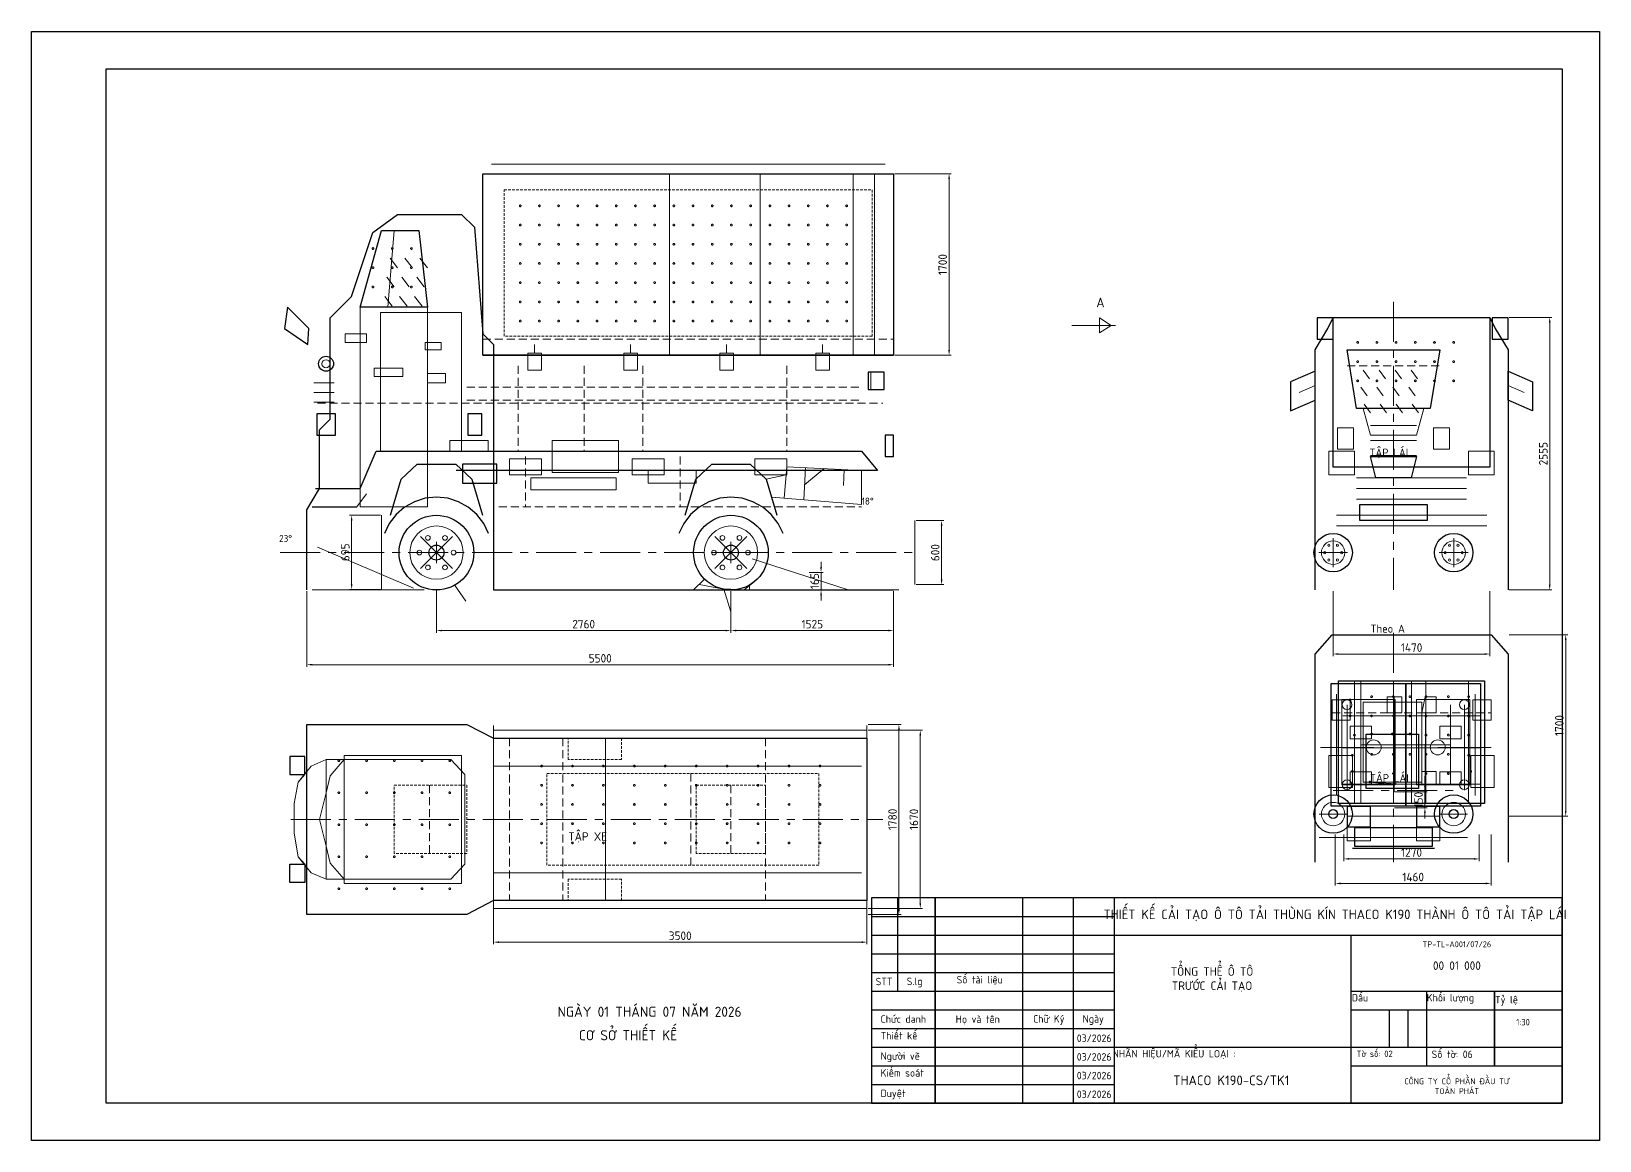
# Model space of a CAD drawing. Header units: inches. Extents: x -165182 to -150482, y -216185 to -150225.
# Drawn here: x -165182 to -150482, y -216185 to -205790 of the extents above; entities that cross this region are included whole.
import ezdxf

# ---------------------------------------------------------------- set-up
doc = ezdxf.new("R2010")
doc.units = ezdxf.units.IN
doc.header["$LTSCALE"] = 100
doc.header["$MEASUREMENT"] = 0
doc.linetypes.add('CENTER', pattern=[2, 1.25, -0.25, 0.25, -0.25])
doc.linetypes.add('HIDDEN', pattern=[0.375, 0.25, -0.125])
doc.layers.get('Defpoints').update_dxf_attribs({"lineweight": 25})
for name, color, linetype, lineweight in [('Duong manh', 4, 'Continuous', 9), ('NET CHIINH 1', 7, 'Continuous', 25), ('NET DUT', 170, 'HIDDEN', 9), ('NET TRUC', 220, 'CENTER', 9), ('TEXT', 1, 'Continuous', 15)]:
    doc.layers.add(name, color=color, linetype=linetype, lineweight=lineweight)
doc.layers.add('Tpl_Bound', color=1, linetype='Continuous', plot=False)
doc.styles.add('dim text 3-5', font='', dxfattribs={"height": 3.5})
doc.styles.add('dim text 80-100', font='', dxfattribs={"height": 80})
doc.styles.add('text 1-2', font='', dxfattribs={"height": 2})
doc.styles.get('dim text 3-5').set_extended_font_data('TCVN 7284')
doc.styles.get('dim text 80-100').set_extended_font_data('TCVN 7284')
doc.styles.get('text 1-2').set_extended_font_data('TCVN 7284')
doc.dimstyles.new('dim 80-100', dxfattribs={"dimtxt": 80, "dimasz": 50, "dimexe": 20, "dimexo": 10, "dimgap": 20, "dimtad": 1, "dimtoh": 1, "dimdec": 0, "dimzin": 0, "dimdsep": 46, "dimtxsty": 'dim text 80-100', "dimcen": 3, "dimclrd": 27, "dimclre": 27, "dimclrt": 7, "dimadec": 0, "dimazin": 0, "dimtfac": 1, "dimtdec": 0, "dimtix": 1, "dimtmove": 1, "dimatfit": 0, "dimfxl": 1, "dimtolj": 1, "dimtzin": 0, "dimlwd": 9, "dimlwe": 9, "dimarcsym": 0})

# ---------------------------------------------------------------- blocks, each defined once
blk = doc.blocks.new('khung_t_chuan_11_p2')
at = {"layer": 'NET CHIINH 1'}
for p, q in [((-150832, -202185), (-157307, -202185)), ((-157307, -202185), (-157307, -204110)), ((-157062, -202185), (-157062, -203060)), ((-156712, -202185), (-156712, -204110)), ((-155892, -202185), (-155892, -204110)), ((-155417, -202185), (-155417, -204110)), ((-155032, -202185), (-155032, -204110)), ((-150832, -204110), (-150832, -202185)), ((-157307, -202360), (-155032, -202360)), ((-157307, -202535), (-155032, -202535)), ((-155032, -202535), (-150832, -202535)), ((-152813, -202532), (-152813, -204110)), ((-157307, -202710), (-155032, -202710)), ((-157307, -202885), (-155032, -202885)), ((-157307, -203060), (-155032, -203060)), ((-152813, -203060), (-150832, -203060)), ((-152106, -203060), (-152106, -203760)), ((-151469, -203060), (-151469, -203760)), ((-157307, -203235), (-155032, -203235)), ((-152813, -203235), (-150832, -203235)), ((-152456, -203235), (-152456, -203585)), ((-152281, -203235), (-152281, -203585)), ((-157307, -203410), (-155032, -203410)), ((-157307, -203585), (-155032, -203585)), ((-155032, -203585), (-150832, -203585)), ((-157307, -203760), (-155032, -203760)), ((-152813, -203760), (-150832, -203760)), ((-157307, -203935), (-155032, -203935)), ((-157307, -204110), (-150832, -204110))]:
    blk.add_line(p, q, dxfattribs=at)
blk.add_lwpolyline([(-164482, -204110), (-164482, -194415), (-150832, -194415), (-150832, -204110)], close=True, dxfattribs=at)
at = {"layer": 'Tpl_Bound', "color": 0}
blk.add_lwpolyline([(-165182, -204460), (-165182, -194065), (-150482, -194065), (-150482, -204460)], close=True, dxfattribs=at)
at = {"layer": 'NET CHIINH 1', "style": 'text 1-2'}
for s, width, heights, insert, char_height, attachment_point in [('{\\fTCVN 7284|b1|i0|c0|p34;THIẾT KẾ CẢI TẠO Ô TÔ TẢI THÙNG KÍN THACO K190 THÀNH Ô TÔ TẢI TẬP LÁI}', 4183.35, [0], (-152961, -202349), 90, 5), ('STT', 77.21, [0], (-157268, -202934), 70, 1), ('S.lg', 478.47, [0], (-156977, -202932), 70, 1), ('Số tài liệu', 636.91, [0], (-156509, -202917), 70, 1), ('\\pi8.10076;Dấu', 707, [0], (-152813, -203086), 70, 1), ('\\pi3;Khối lượng', 637, [0], (-152106, -203086), 70, 1), ('\\pi6.15306;Tỷ lệ', 637.21, [0], (-151469, -203104), 70, 1), ('Chức danh', 478.47, [0], (-157222, -203286), 70, 1), ('Họ và tên', 478.47, [0], (-156518, -203287), 70, 1), ('Chữ Ký', 428.37, [0], (-155792, -203284), 70, 1), ('Ngày', 77.21, [0], (-155328, -203284), 70, 1), ('Thiết kế', 478.47, [0], (-157222, -203442), 70, 1), ('03/2026', 104.26, [0], (-155383, -203465), 70, 1), ('{\\fTCVN 7284|b1|i0|c0|p34;NHÃN HIỆU/MÃ KIỂU LOẠI :}', 1187.84, [0], (-154470, -203653), 70, 5), ('\\pxi7.97143E-005;Số tờ: {\\fTCVN 7284|b1|i0|c0|p34;06}', 637, [0], (-152057, -203616), 70, 1), ('Người vẽ', 478.47, [0], (-157222, -203632), 70, 1), ('03/2026', 104.26, [0], (-155383, -203640), 70, 1), ('Kiểm soát', 478.47, [0], (-157222, -203790), 70, 1), ('03/2026', 104.26, [0], (-155383, -203815), 70, 1), ('{\\fTCVN 7284|b1|i0|c0|p34;THACO K190-CS/TK1}', 2588.93, [39.8], (-153935, -203895), 91, 5), ('Duyệt', 478.47, [0], (-157222, -203982), 70, 1), ('03/2026', 104.26, [0], (-155383, -203990), 70, 1)]:
    blk.add_mtext_dynamic_manual_height_columns(s, width=width, gutter_width=350, heights=heights, dxfattribs=dict(at, insert=insert, char_height=char_height, attachment_point=attachment_point))
blk = doc.blocks.new('*D406')
at = {"layer": 'Defpoints', "color": 0, "ltscale": 3, "transparency": 16777216}
for p in [(-162600, -211025), (-157100, -211025), (-157100, -211725)]:
    blk.add_point(p, dxfattribs=at)
at = {"layer": 'Duong manh', "color": 27, "lineweight": 9, "ltscale": 3, "transparency": 16777216}
for p, q in [((-162600, -211035), (-162600, -211745)), ((-157100, -211035), (-157100, -211745)), ((-162550, -211725), (-157150, -211725))]:
    blk.add_line(p, q, dxfattribs=at)
at = {"layer": 'Duong manh', "color": 27, "ltscale": 3, "transparency": 16777216}
for points in [[(-162550, -211717), (-162550, -211733), (-162600, -211725)], [(-157150, -211717), (-157150, -211733), (-157100, -211725)]]:
    blk.add_solid(points, dxfattribs=at)
at = {"layer": 'Duong manh', "color": 7, "ltscale": 3, "transparency": 16777216, "insert": (-159850, -211665), "char_height": 80, "attachment_point": 5, "style": 'dim text 80-100'}
blk.add_mtext('\\A1;5500', dxfattribs=at)
blk = doc.blocks.new('*D407')
at = {"layer": 'Defpoints', "color": 0, "ltscale": 3, "transparency": 16777216}
for p in [(-161385, -211025), (-158625, -211025), (-158625, -211405)]:
    blk.add_point(p, dxfattribs=at)
at = {"layer": 'Duong manh', "color": 27, "lineweight": 9, "ltscale": 3, "transparency": 16777216}
for p, q in [((-161385, -211035), (-161385, -211425)), ((-158625, -211035), (-158625, -211425)), ((-161335, -211405), (-158675, -211405))]:
    blk.add_line(p, q, dxfattribs=at)
at = {"layer": 'Duong manh', "color": 27, "ltscale": 3, "transparency": 16777216}
for points in [[(-161335, -211397), (-161335, -211413), (-161385, -211405)], [(-158675, -211397), (-158675, -211413), (-158625, -211405)]]:
    blk.add_solid(points, dxfattribs=at)
at = {"layer": 'Duong manh', "color": 7, "ltscale": 3, "transparency": 16777216, "insert": (-160005, -211345), "char_height": 80, "attachment_point": 5, "style": 'dim text 80-100'}
blk.add_mtext('\\A1;2760', dxfattribs=at)
blk = doc.blocks.new('*D408')
at = {"layer": 'Defpoints', "color": 0, "ltscale": 3, "transparency": 16777216}
for p in [(-158625, -211025), (-157100, -211025), (-157100, -211405)]:
    blk.add_point(p, dxfattribs=at)
at = {"layer": 'Duong manh', "color": 27, "lineweight": 9, "ltscale": 3, "transparency": 16777216}
for p, q in [((-158625, -211035), (-158625, -211425)), ((-157100, -211035), (-157100, -211425)), ((-158575, -211405), (-157150, -211405))]:
    blk.add_line(p, q, dxfattribs=at)
at = {"layer": 'Duong manh', "color": 27, "ltscale": 3, "transparency": 16777216}
for points in [[(-158575, -211397), (-158575, -211413), (-158625, -211405)], [(-157150, -211397), (-157150, -211413), (-157100, -211405)]]:
    blk.add_solid(points, dxfattribs=at)
at = {"layer": 'Duong manh', "color": 7, "ltscale": 3, "transparency": 16777216, "insert": (-157862, -211345), "char_height": 80, "attachment_point": 5, "style": 'dim text 80-100'}
blk.add_mtext('\\A1;1525', dxfattribs=at)
blk = doc.blocks.new('*D409')
at = {"layer": 'Defpoints', "color": 0, "ltscale": 3, "transparency": 16777216}
for p in [(-157100, -207125), (-156580, -207125), (-157100, -208825)]:
    blk.add_point(p, dxfattribs=at)
at = {"layer": 'Duong manh', "color": 27, "lineweight": 9, "ltscale": 3, "transparency": 16777216}
for p, q in [((-157090, -207125), (-156560, -207125)), ((-156580, -208775), (-156580, -207175)), ((-157090, -208825), (-156560, -208825))]:
    blk.add_line(p, q, dxfattribs=at)
at = {"layer": 'Duong manh', "color": 27, "ltscale": 3, "transparency": 16777216}
for points in [[(-156588, -207175), (-156572, -207175), (-156580, -207125)], [(-156588, -208775), (-156572, -208775), (-156580, -208825)]]:
    blk.add_solid(points, dxfattribs=at)
at = {"layer": 'Duong manh', "color": 7, "ltscale": 3, "transparency": 16777216, "insert": (-156640, -207975), "char_height": 80, "attachment_point": 5, "rotation": 90, "style": 'dim text 80-100'}
blk.add_mtext('\\A1;1700', dxfattribs=at)
blk = doc.blocks.new('*D410')
at = {"layer": 'Defpoints', "color": 0, "ltscale": 3, "transparency": 16777216}
for p in [(-152980, -211025), (-151510, -211025), (-151510, -211625)]:
    blk.add_point(p, dxfattribs=at)
at = {"layer": 'Duong manh', "color": 27, "lineweight": 9, "ltscale": 3, "transparency": 16777216}
for p, q in [((-152980, -211035), (-152980, -211645)), ((-151510, -211035), (-151510, -211645)), ((-152930, -211625), (-151560, -211625))]:
    blk.add_line(p, q, dxfattribs=at)
at = {"layer": 'Duong manh', "color": 27, "ltscale": 3, "transparency": 16777216}
for points in [[(-152930, -211617), (-152930, -211633), (-152980, -211625)], [(-151560, -211617), (-151560, -211633), (-151510, -211625)]]:
    blk.add_solid(points, dxfattribs=at)
at = {"layer": 'Duong manh', "color": 7, "ltscale": 3, "transparency": 16777216, "insert": (-152245, -211565), "char_height": 80, "attachment_point": 5, "style": 'dim text 80-100'}
blk.add_mtext('\\A1;1470', dxfattribs=at)
blk = doc.blocks.new('*D411')
at = {"layer": 'Defpoints', "color": 0, "ltscale": 3, "transparency": 16777216}
for p in [(-160850, -212285), (-157350, -212285), (-157350, -214325)]:
    blk.add_point(p, dxfattribs=at)
at = {"layer": 'Duong manh', "color": 27, "lineweight": 9, "ltscale": 3, "transparency": 16777216}
for p, q in [((-160850, -212295), (-160850, -214345)), ((-157350, -212295), (-157350, -214345)), ((-160800, -214325), (-157400, -214325))]:
    blk.add_line(p, q, dxfattribs=at)
at = {"layer": 'Duong manh', "color": 27, "ltscale": 3, "transparency": 16777216}
for points in [[(-160800, -214317), (-160800, -214333), (-160850, -214325)], [(-157400, -214317), (-157400, -214333), (-157350, -214325)]]:
    blk.add_solid(points, dxfattribs=at)
at = {"layer": 'Duong manh', "color": 7, "ltscale": 3, "transparency": 16777216, "insert": (-159100, -214265), "char_height": 80, "attachment_point": 5, "style": 'dim text 80-100'}
blk.add_mtext('\\A1;3500', dxfattribs=at)
blk = doc.blocks.new('*D412')
at = {"layer": 'Defpoints', "color": 0, "ltscale": 3, "transparency": 16777216}
for p in [(-157350, -212285), (-157050, -212285), (-157350, -214065)]:
    blk.add_point(p, dxfattribs=at)
at = {"layer": 'Duong manh', "color": 27, "lineweight": 9, "ltscale": 3, "transparency": 16777216}
for p, q in [((-157340, -212285), (-157030, -212285)), ((-157050, -214015), (-157050, -212335)), ((-157340, -214065), (-157030, -214065))]:
    blk.add_line(p, q, dxfattribs=at)
at = {"layer": 'Duong manh', "color": 27, "ltscale": 3, "transparency": 16777216}
for points in [[(-157058, -212335), (-157042, -212335), (-157050, -212285)], [(-157058, -214015), (-157042, -214015), (-157050, -214065)]]:
    blk.add_solid(points, dxfattribs=at)
at = {"layer": 'Duong manh', "color": 7, "ltscale": 3, "transparency": 16777216, "insert": (-157110, -213175), "char_height": 80, "attachment_point": 5, "rotation": 90, "style": 'dim text 80-100'}
blk.add_mtext('\\A1;1780', dxfattribs=at)
blk = doc.blocks.new('*D413')
at = {"layer": 'Defpoints', "color": 0, "ltscale": 3, "transparency": 16777216}
for p in [(-151340, -208470), (-150950, -208470), (-151340, -211025)]:
    blk.add_point(p, dxfattribs=at)
at = {"layer": 'Duong manh', "color": 27, "lineweight": 9, "ltscale": 3, "transparency": 16777216}
for p, q in [((-151330, -208470), (-150930, -208470)), ((-150950, -210975), (-150950, -208520)), ((-151330, -211025), (-150930, -211025))]:
    blk.add_line(p, q, dxfattribs=at)
at = {"layer": 'Duong manh', "color": 27, "ltscale": 3, "transparency": 16777216}
for points in [[(-150958, -208520), (-150942, -208520), (-150950, -208470)], [(-150958, -210975), (-150942, -210975), (-150950, -211025)]]:
    blk.add_solid(points, dxfattribs=at)
at = {"layer": 'Duong manh', "color": 7, "ltscale": 3, "transparency": 16777216, "insert": (-151010, -209748), "char_height": 80, "attachment_point": 5, "rotation": 90, "style": 'dim text 80-100'}
blk.add_mtext('\\A1;2555', dxfattribs=at)
blk = doc.blocks.new('*D414')
at = {"layer": 'Defpoints', "color": 0, "ltscale": 3, "transparency": 16777216}
for p in [(-157350, -212340), (-156850, -212340), (-157350, -214010)]:
    blk.add_point(p, dxfattribs=at)
at = {"layer": 'Duong manh', "color": 27, "lineweight": 9, "ltscale": 3, "transparency": 16777216}
for p, q in [((-157340, -212340), (-156830, -212340)), ((-156850, -213960), (-156850, -212390)), ((-157340, -214010), (-156830, -214010))]:
    blk.add_line(p, q, dxfattribs=at)
at = {"layer": 'Duong manh', "color": 27, "ltscale": 3, "transparency": 16777216}
for points in [[(-156858, -212390), (-156842, -212390), (-156850, -212340)], [(-156858, -213960), (-156842, -213960), (-156850, -214010)]]:
    blk.add_solid(points, dxfattribs=at)
at = {"layer": 'Duong manh', "color": 7, "ltscale": 3, "transparency": 16777216, "insert": (-156910, -213175), "char_height": 80, "attachment_point": 5, "rotation": 90, "style": 'dim text 80-100'}
blk.add_mtext('\\A1;1670', dxfattribs=at)
blk = doc.blocks.new('*D415')
at = {"layer": 'Defpoints', "color": 0, "ltscale": 3, "transparency": 16777216}
for p in [(-162180, -210325), (-161900, -210325), (-161900, -211020)]:
    blk.add_point(p, dxfattribs=at)
at = {"layer": 'Duong manh', "color": 27, "lineweight": 9, "ltscale": 3, "transparency": 16777216}
for p, q in [((-161910, -210325), (-162200, -210325)), ((-162180, -210970), (-162180, -210375)), ((-161910, -211020), (-162200, -211020))]:
    blk.add_line(p, q, dxfattribs=at)
at = {"layer": 'Duong manh', "color": 27, "ltscale": 3, "transparency": 16777216}
for points in [[(-162188, -210375), (-162172, -210375), (-162180, -210325)], [(-162188, -210970), (-162172, -210970), (-162180, -211020)]]:
    blk.add_solid(points, dxfattribs=at)
at = {"layer": 'Duong manh', "color": 7, "ltscale": 3, "transparency": 16777216, "insert": (-162240, -210672), "char_height": 80, "attachment_point": 5, "rotation": 90, "style": 'dim text 80-100'}
blk.add_mtext('\\A1;695', dxfattribs=at)
blk = doc.blocks.new('*D416')
at = {"layer": 'Defpoints', "color": 0, "ltscale": 3, "transparency": 16777216}
for p in [(-156900, -210375), (-156650, -210375), (-156900, -210975)]:
    blk.add_point(p, dxfattribs=at)
at = {"layer": 'Duong manh', "color": 27, "lineweight": 9, "ltscale": 3, "transparency": 16777216}
for p, q in [((-156890, -210375), (-156630, -210375)), ((-156650, -210925), (-156650, -210425)), ((-156890, -210975), (-156630, -210975))]:
    blk.add_line(p, q, dxfattribs=at)
at = {"layer": 'Duong manh', "color": 27, "ltscale": 3, "transparency": 16777216}
for points in [[(-156658, -210425), (-156642, -210425), (-156650, -210375)], [(-156658, -210925), (-156642, -210925), (-156650, -210975)]]:
    blk.add_solid(points, dxfattribs=at)
at = {"layer": 'Duong manh', "color": 7, "ltscale": 3, "transparency": 16777216, "insert": (-156710, -210675), "char_height": 80, "attachment_point": 5, "rotation": 90, "style": 'dim text 80-100'}
blk.add_mtext('\\A1;600', dxfattribs=at)
blk = doc.blocks.new('*D417')
at = {"layer": 'Defpoints', "color": 0, "ltscale": 3, "transparency": 16777216}
for p in [(-152880, -213305), (-151610, -213305), (-151610, -213545)]:
    blk.add_point(p, dxfattribs=at)
at = {"layer": 'Duong manh', "color": 27, "lineweight": 9, "ltscale": 3, "transparency": 16777216}
for p, q in [((-152880, -213315), (-152880, -213565)), ((-151610, -213315), (-151610, -213565)), ((-152830, -213545), (-151660, -213545))]:
    blk.add_line(p, q, dxfattribs=at)
at = {"layer": 'Duong manh', "color": 27, "ltscale": 3, "transparency": 16777216}
for points in [[(-152830, -213537), (-152830, -213553), (-152880, -213545)], [(-151660, -213537), (-151660, -213553), (-151610, -213545)]]:
    blk.add_solid(points, dxfattribs=at)
at = {"layer": 'Duong manh', "color": 7, "ltscale": 3, "transparency": 16777216, "insert": (-152245, -213485), "char_height": 80, "attachment_point": 5, "style": 'dim text 80-100'}
blk.add_mtext('\\A1;1270', dxfattribs=at)
blk = doc.blocks.new('*D418')
at = {"layer": 'Defpoints', "color": 0, "ltscale": 3, "transparency": 16777216}
for p in [(-152960, -213305), (-151500, -213305), (-151500, -213775)]:
    blk.add_point(p, dxfattribs=at)
at = {"layer": 'Duong manh', "color": 27, "lineweight": 9, "ltscale": 3, "transparency": 16777216}
for p, q in [((-152960, -213315), (-152960, -213795)), ((-151500, -213315), (-151500, -213795)), ((-152910, -213775), (-151550, -213775))]:
    blk.add_line(p, q, dxfattribs=at)
at = {"layer": 'Duong manh', "color": 27, "ltscale": 3, "transparency": 16777216}
for points in [[(-152910, -213767), (-152910, -213783), (-152960, -213775)], [(-151550, -213767), (-151550, -213783), (-151500, -213775)]]:
    blk.add_solid(points, dxfattribs=at)
at = {"layer": 'Duong manh', "color": 7, "ltscale": 3, "transparency": 16777216, "insert": (-152230, -213715), "char_height": 80, "attachment_point": 5, "style": 'dim text 80-100'}
blk.add_mtext('\\A1;1460', dxfattribs=at)
blk = doc.blocks.new('*D419')
at = {"layer": 'Defpoints', "color": 0, "ltscale": 3, "transparency": 16777216}
for p in [(-152415, -212915), (-152120, -212915), (-152415, -213065)]:
    blk.add_point(p, dxfattribs=at)
at = {"layer": 'Duong manh', "color": 27, "lineweight": 9, "ltscale": 3, "transparency": 16777216}
for p, q in [((-152120, -212865), (-152120, -212815)), ((-152405, -212915), (-152100, -212915)), ((-152120, -213065), (-152120, -212915)), ((-152405, -213065), (-152100, -213065)), ((-152120, -213115), (-152120, -213165))]:
    blk.add_line(p, q, dxfattribs=at)
at = {"layer": 'Duong manh', "color": 27, "ltscale": 3, "transparency": 16777216}
for points in [[(-152128, -212865), (-152112, -212865), (-152120, -212915)], [(-152128, -213115), (-152112, -213115), (-152120, -213065)]]:
    blk.add_solid(points, dxfattribs=at)
at = {"layer": 'Duong manh', "color": 7, "ltscale": 3, "transparency": 16777216, "insert": (-152180, -212990), "char_height": 80, "attachment_point": 5, "rotation": 90, "style": 'dim text 80-100'}
blk.add_mtext('\\A1;150', dxfattribs=at)
blk = doc.blocks.new('*D420')
at = {"layer": 'Defpoints', "color": 0, "ltscale": 3, "transparency": 16777216}
for p in [(-151340, -211445), (-151340, -213145), (-150800, -213145)]:
    blk.add_point(p, dxfattribs=at)
at = {"layer": 'Duong manh', "color": 27, "lineweight": 9, "ltscale": 3, "transparency": 16777216}
for p, q in [((-151330, -211445), (-150780, -211445)), ((-150800, -211495), (-150800, -213095)), ((-151330, -213145), (-150780, -213145))]:
    blk.add_line(p, q, dxfattribs=at)
at = {"layer": 'Duong manh', "color": 27, "ltscale": 3, "transparency": 16777216}
for points in [[(-150808, -211495), (-150792, -211495), (-150800, -211445)], [(-150808, -213095), (-150792, -213095), (-150800, -213145)]]:
    blk.add_solid(points, dxfattribs=at)
at = {"layer": 'Duong manh', "color": 7, "ltscale": 3, "transparency": 16777216, "insert": (-150860, -212295), "char_height": 80, "attachment_point": 5, "rotation": 90, "style": 'dim text 80-100'}
blk.add_mtext('\\A1;1700', dxfattribs=at)
blk = doc.blocks.new('*D421')
at = {"layer": 'Defpoints', "color": 0, "ltscale": 3, "transparency": 16777216}
for p in [(-157900, -210860), (-157780, -210860), (-157900, -211025)]:
    blk.add_point(p, dxfattribs=at)
at = {"layer": 'Duong manh', "color": 27, "lineweight": 9, "ltscale": 3, "transparency": 16777216}
for p, q in [((-157780, -210810), (-157780, -210760)), ((-157890, -210860), (-157760, -210860)), ((-157780, -211025), (-157780, -210860)), ((-157890, -211025), (-157760, -211025)), ((-157780, -211075), (-157780, -211125))]:
    blk.add_line(p, q, dxfattribs=at)
at = {"layer": 'Duong manh', "color": 27, "ltscale": 3, "transparency": 16777216}
for points in [[(-157788, -210810), (-157772, -210810), (-157780, -210860)], [(-157788, -211075), (-157772, -211075), (-157780, -211025)]]:
    blk.add_solid(points, dxfattribs=at)
at = {"layer": 'Duong manh', "color": 7, "ltscale": 3, "transparency": 16777216, "insert": (-157840, -210942), "char_height": 80, "attachment_point": 5, "rotation": 90, "style": 'dim text 80-100'}
blk.add_mtext('\\A1;165', dxfattribs=at)

msp = doc.modelspace()

# ---------------------------------------------------------------- linework, layer by layer
at = {"layer": 'Duong manh', "ltscale": 3}
for p, q in [((-160870, -207035), (-157180, -207035)), ((-159200, -207125), (-159200, -208825)), ((-158350, -207125), (-158350, -208825)), ((-157480, -207125), (-157480, -208825)), ((-157280, -207125), (-157280, -208825)), ((-161820, -207915), (-161750, -208005)), ((-161680, -207915), (-161610, -208005)), ((-161540, -207915), (-161470, -208005)), ((-161850, -208095), (-161780, -208185)), ((-161710, -208095), (-161640, -208185)), ((-161570, -208095), (-161500, -208185)), ((-161870, -208275), (-161800, -208365)), ((-161730, -208275), (-161660, -208365)), ((-161590, -208275), (-161520, -208365)), ((-162100, -208375), (-162100, -210245)), ((-161910, -208425), (-161910, -209705)), ((-161470, -208425), (-161470, -209705)), ((-155430, -208545), (-155020, -208545)), ((-160465, -208805), (-160465, -208725)), ((-159565, -208805), (-159565, -208725)), ((-158665, -208805), (-158665, -208725)), ((-157765, -208805), (-157765, -208725)), ((-157315, -209145), (-157315, -208985)), ((-152700, -208965), (-152640, -209045)), ((-152550, -208965), (-152490, -209045)), ((-152400, -208965), (-152340, -209045)), ((-152250, -208965), (-152190, -209045)), ((-162535, -209085), (-162345, -209085)), ((-162535, -209175), (-162345, -209175)), ((-153150, -209110), (-153300, -209175)), ((-152720, -209125), (-152660, -209205)), ((-152570, -209125), (-152510, -209205)), ((-152420, -209125), (-152360, -209205)), ((-152270, -209125), (-152210, -209205)), ((-151340, -209110), (-151190, -209175)), ((-162535, -209265), (-162345, -209265)), ((-152690, -209285), (-152630, -209365)), ((-152540, -209285), (-152480, -209365)), ((-152390, -209285), (-152330, -209365)), ((-152240, -209285), (-152180, -209365)), ((-152630, -209485), (-152200, -209485)), ((-152630, -209625), (-152200, -209625)), ((-152630, -209765), (-152200, -209765)), ((-158100, -209945), (-158100, -209870)), ((-157941.2, -210180.2), (-157926.1, -209878.7)), ((-157934.1, -210038.8), (-157750, -209887.5)), ((-157791.4, -209921.5), (-157750, -209887.5)), ((-157570, -210045), (-157562.6, -209896.9)), ((-157400, -210065), (-157400, -209905)), ((-158106.2, -209945), (-158295, -209985)), ((-152760, -209975), (-151730, -209975)), ((-162130, -210245), (-162040, -210125)), ((-152760, -210075), (-151730, -210075)), ((-152760, -210175), (-151730, -210175)), ((-162100, -210245), (-161470, -210245)), ((-161900, -210325), (-161900, -211020)), ((-152950, -210325), (-151540, -210325)), ((-156900, -210975), (-156900, -210375)), ((-152950, -210425), (-151540, -210425)), ((-162500, -210625), (-161600, -211007)), ((-161535, -210825), (-161235, -210525)), ((-161535, -210525), (-161235, -210825)), ((-161385, -210775), (-161385, -210575)), ((-158775, -210825), (-158475, -210525)), ((-158775, -210525), (-158475, -210825)), ((-158625, -210775), (-158625, -210575)), ((-152980, -210810), (-152980, -210540)), ((-151850, -210810), (-151850, -210540)), ((-161485, -210675), (-161285, -210675)), ((-158725, -210675), (-158525, -210675)), ((-158425, -210733), (-157525, -211025)), ((-153115, -210675), (-152845, -210675)), ((-151985, -210675), (-151715, -210675)), ((-158975, -211025), (-158872.5, -210922.5)), ((-162550, -211025), (-161500, -211025)), ((-161660, -211025), (-161500, -211025)), ((-161660, -211025), (-161580, -211025)), ((-161385, -211230), (-161385, -211025)), ((-161385, -211025), (-161385, -211127.5)), ((-161265.7, -211004), (-161166.8, -210948.7)), ((-161216.3, -210976.4), (-161110, -211130)), ((-158923.7, -210973.7), (-158691.4, -211018.6)), ((-158691.4, -211018.6), (-158625, -211018.6)), ((-158691.4, -211018.6), (-158625, -211230)), ((-158500, -211025), (-158403.3, -210945.8)), ((-158500, -211025), (-157050, -211025)), ((-158451.6, -210985.4), (-158451.6, -211025)), ((-152780, -211875), (-152780, -213025)), ((-152720, -211885), (-152720, -213025)), ((-152415, -211885), (-152415, -213025)), ((-152245, -211875), (-152245, -213025)), ((-152110, -211885), (-152110, -213025)), ((-151710, -211875), (-151710, -213025)), ((-152950, -212000), (-152950, -212950)), ((-152900, -212050), (-152400, -212050)), ((-152900, -212850), (-152900, -212050)), ((-152850, -212100), (-152850, -212900)), ((-152720, -212100), (-152720, -212850)), ((-152407, -212025), (-152407, -212915)), ((-152400, -212050), (-152400, -212850)), ((-152200, -212050), (-151700, -212050)), ((-152200, -212850), (-152200, -212050)), ((-152110, -212017), (-152120, -212915)), ((-151880, -212100), (-151880, -212850)), ((-151750, -212100), (-151750, -212900)), ((-151700, -212050), (-151700, -212850)), ((-151650, -212000), (-151650, -212950)), ((-152890, -212205), (-151600, -212205)), ((-160850, -212340), (-157350, -212340)), ((-159800, -212415), (-159800, -213935)), ((-152620, -212300), (-152820, -212300)), ((-152820, -212300), (-152820, -212420)), ((-152620, -212420), (-152620, -212300)), ((-151780, -212300), (-151980, -212300)), ((-151980, -212300), (-151980, -212420)), ((-151780, -212420), (-151780, -212300)), ((-153100, -212500), (-152600, -212500)), ((-152890, -212505), (-151600, -212505)), ((-152820, -212420), (-152620, -212420)), ((-152720, -212475), (-152300, -212475)), ((-151880, -212475), (-152300, -212475)), ((-152000, -212500), (-151500, -212500)), ((-151980, -212420), (-151780, -212420)), ((-160850, -212675), (-157400, -212675)), ((-162620, -212755), (-162680, -212825)), ((-152400, -212850), (-152900, -212850)), ((-152890, -212845), (-151600, -212845)), ((-152620, -212730), (-152820, -212730)), ((-152820, -212730), (-152820, -212850)), ((-152820, -212850), (-152620, -212850)), ((-152620, -212850), (-152620, -212730)), ((-151700, -212850), (-152200, -212850)), ((-151780, -212730), (-151980, -212730)), ((-151980, -212730), (-151980, -212850)), ((-151980, -212850), (-151780, -212850)), ((-151780, -212850), (-151780, -212730)), ((-153110, -213125), (-152850, -213125)), ((-152720, -213025), (-152110, -213025)), ((-152720, -213145), (-152110, -213145)), ((-151980, -213125), (-151720, -213125)), ((-153110, -213345), (-151720, -213345)), ((-162620, -213595), (-162680, -213525)), ((-160850, -213675), (-157400, -213675)), ((-160850, -214010), (-157350, -214010))]:
    msp.add_line(p, q, dxfattribs=at)
at = {"layer": 'Duong manh'}
for points in [[(-161840, -208375), (-161780, -207655), (-161550, -207655), (-161470, -208375)], [(-161910, -208425), (-161910, -209725), (-161150, -209725), (-161150, -208425)], [(-155060, -208545), (-155170, -208475), (-155170, -208615)], [(-162240, -208705), (-162040, -208705), (-162040, -208625), (-162240, -208625)], [(-161490, -208775), (-161340, -208775), (-161340, -208705), (-161490, -208705)], [(-160530, -208965), (-160400, -208965), (-160400, -208805), (-160530, -208805)], [(-159630, -208965), (-159500, -208965), (-159500, -208805), (-159630, -208805)], [(-158730, -208965), (-158600, -208965), (-158600, -208805), (-158730, -208805)], [(-157830, -208965), (-157700, -208965), (-157700, -208805), (-157830, -208805)], [(-161470, -209085), (-161300, -209085), (-161300, -208995), (-161470, -208995)], [(-152700, -209325), (-152130, -209325), (-152200, -209575), (-152630, -209575)], [(-152940, -209705), (-152790, -209705), (-152790, -209505), (-152940, -209505)], [(-152040, -209705), (-151890, -209705), (-151890, -209505), (-152040, -209505)], [(-161260, -209725), (-160900, -209725), (-160900, -209625), (-161260, -209625)], [(-160300, -209925), (-159680, -209925), (-159680, -209625), (-160300, -209625)], [(-160700, -209945), (-160400, -209945), (-160400, -209795), (-160700, -209795)], [(-159550, -209945), (-159250, -209945), (-159250, -209795), (-159550, -209795)], [(-159400, -210025), (-158950, -210025), (-158950, -209905), (-159400, -209905)], [(-158400, -209945), (-158100, -209945), (-158100, -209795), (-158400, -209795)], [(-160500, -210085), (-159700, -210085), (-159700, -209975), (-160500, -209975)], [(-152700, -212075), (-152150, -212075), (-152150, -212825), (-152700, -212825)], [(-160850, -212415), (-157350, -212415), (-157350, -213935), (-160850, -213935)], [(-162420, -212615), (-161250, -212615), (-161120, -212755), (-161120, -213595), (-161250, -213735), (-162420, -213735)], [(-162250, -212575), (-161150, -212575), (-161150, -213775), (-162250, -213775)], [(-152850, -213375), (-152630, -213375), (-152630, -213145), (-152850, -213145)], [(-152200, -213375), (-151980, -213375), (-151980, -213145), (-152200, -213145)]]:
    msp.add_lwpolyline(points, close=True, dxfattribs=at)
at = {"layer": 'Duong manh', "ltscale": 3}
for points in [[(-162100, -208375), (-161470, -208375), (-161470, -210245), (-162100, -210245)], [(-162420, -212615), (-162560, -212675), (-162680, -212825), (-162720, -213025), (-162720, -213305), (-162680, -213525), (-162560, -213675), (-162420, -213735)], [(-162250, -212615), (-162380, -212765), (-162420, -212925), (-162480, -213175), (-162420, -213425), (-162380, -213585), (-162250, -213735)]]:
    msp.add_lwpolyline(points, dxfattribs=at)
for points in [[(-161970, -209025), (-161700, -209025), (-161700, -208945), (-161970, -208945), (-161970, -209025)], [(-153020, -209725), (-152780, -209725), (-152780, -209945), (-153020, -209945), (-153020, -209725)], [(-151710, -209725), (-151470, -209725), (-151470, -209945), (-151710, -209945), (-151710, -209725)], [(-158245, -210155), (-157400, -210225), (-157400, -209905), (-158100, -209870), (-158124.4, -210165)], [(-152990, -212245), (-152820, -212245), (-152820, -212055), (-152990, -212055), (-152990, -212245)], [(-152475, -212175), (-152335, -212175), (-152335, -212025), (-152475, -212025), (-152475, -212175)], [(-152150, -212175), (-152015, -212175), (-152015, -212025), (-152118, -212025), (-152150, -212175)], [(-151670, -212245), (-151500, -212245), (-151500, -212055), (-151670, -212055), (-151670, -212245)], [(-153020, -212875), (-152800, -212875), (-152800, -212575), (-153020, -212575), (-153020, -212875)], [(-151690, -212875), (-151470, -212875), (-151470, -212575), (-151690, -212575), (-151690, -212875)], [(-152475, -212845), (-152335, -212845), (-152635, -212825), (-152635, -212825), (-152475, -212845)], [(-152150, -212845), (-152015, -212845), (-152015, -212725), (-152150, -212725), (-152150, -212845)]]:
    msp.add_lwpolyline(points, close=True, dxfattribs=at)
for centre, radius in [((-162420, -208905), 38), ((-161385, -210675), 250), ((-158625, -210675), 250), ((-161465, -210536.4), 22), ((-161305, -210536.4), 22), ((-158705, -210536.4), 22), ((-158545, -210536.4), 22), ((-152980, -210675), 110), ((-153020, -210605.7), 10), ((-152940, -210605.7), 10), ((-151850, -210675), 110), ((-151890, -210605.7), 10), ((-151810, -210605.7), 10), ((-161545, -210675), 22), ((-161465, -210813.6), 22), ((-161305, -210813.6), 22), ((-161225, -210675), 22), ((-161225, -210675), 22), ((-158785, -210675), 22), ((-158705, -210813.6), 22), ((-158545, -210813.6), 22), ((-158465, -210675), 22), ((-153060, -210675), 10), ((-153020, -210744.3), 10), ((-152940, -210744.3), 10), ((-152900, -210675), 10), ((-151930, -210675), 10), ((-151890, -210744.3), 10), ((-151810, -210744.3), 10), ((-151770, -210675), 10), ((-152850, -212100), 45), ((-151750, -212100), 45), ((-152600, -212500), 70), ((-152000, -212500), 70), ((-152850, -212850), 45), ((-151750, -212850), 45), ((-152980, -213125), 110), ((-151850, -213125), 110)]:
    msp.add_circle(centre, radius, dxfattribs=at)
at = {"layer": 'NET CHIINH 1', "ltscale": 3}
for p, q in [((-160950, -208825), (-157100, -208825)), ((-162550, -210245), (-162130, -210245)), ((-153000, -211900), (-151600, -211900)), ((-153000, -213050), (-153000, -211900)), ((-153000, -211900), (-152300, -211900)), ((-153000, -213050), (-153000, -211900)), ((-152300, -211900), (-152300, -213050)), ((-152300, -211900), (-152300, -213050)), ((-152300, -211900), (-151600, -211900)), ((-152300, -213050), (-152300, -211900)), ((-151600, -211900), (-151600, -213050)), ((-151600, -211900), (-151600, -213050)), ((-151600, -213050), (-153000, -213050)), ((-152300, -213050), (-153000, -213050)), ((-151600, -213050), (-152300, -213050)), ((-152800, -213445), (-152030, -213445))]:
    msp.add_line(p, q, dxfattribs=at)
at = {"layer": 'NET CHIINH 1'}
for p, q in [((-150832.1, -213909.9), (-157307.1, -213909.9)), ((-157307.1, -213909.9), (-157307.1, -215834.9)), ((-157062.1, -213909.9), (-157062.1, -214784.9)), ((-156712.1, -213909.9), (-156712.1, -215834.9)), ((-155892, -213909.9), (-155892, -215834.9)), ((-155416.6, -213909.9), (-155416.6, -215834.9)), ((-155032.4, -213909.9), (-155032.4, -215834.9)), ((-150832.1, -215834.9), (-150832.1, -213909.9)), ((-157307.1, -214084.9), (-155032.4, -214084.9)), ((-157307.1, -214259.9), (-155032.4, -214259.9)), ((-155032.4, -214259.9), (-150832.1, -214259.9)), ((-152813.4, -214256.6), (-152813.4, -215834.9)), ((-157307.1, -214434.9), (-155032.4, -214434.9)), ((-157307.1, -214609.9), (-155032.4, -214609.9)), ((-157307.1, -214784.9), (-155032.4, -214784.9)), ((-152813.4, -214784.9), (-150832.1, -214784.9)), ((-152106.4, -214784.9), (-152106.4, -215484.9)), ((-151469.4, -214784.9), (-151469.4, -215484.9)), ((-157307.1, -214959.9), (-155032.4, -214959.9)), ((-152813.4, -214959.9), (-150832.1, -214959.9)), ((-152456.4, -214959.9), (-152456.4, -215309.9)), ((-152281.4, -214959.9), (-152281.4, -215309.9)), ((-157307.1, -215134.9), (-155032.4, -215134.9)), ((-157307.1, -215309.9), (-155032.4, -215309.9)), ((-155032.4, -215309.9), (-150832.1, -215309.9)), ((-157307.1, -215484.9), (-155032.4, -215484.9)), ((-152813.4, -215484.9), (-150832.1, -215484.9)), ((-157307.1, -215659.9), (-155032.4, -215659.9)), ((-157307.1, -215834.9), (-150832.1, -215834.9))]:
    msp.add_line(p, q, dxfattribs=at)
for points in [[(-164482.1, -215834.9), (-164482.1, -206139.9), (-150832.1, -206139.9), (-150832.1, -215834.9)], [(-160950, -207125), (-157100, -207125), (-157100, -208825), (-160950, -208825)], [(-162100, -208375), (-161900, -207655), (-161550, -207655), (-161470, -208375)], [(-162580, -208575), (-162780, -208375), (-162810, -208575), (-162590, -208725)], [(-153130, -208675), (-152980, -208675), (-152980, -208475), (-153130, -208475)], [(-152980, -208470), (-151510, -208470), (-151510, -209875), (-152980, -209875)], [(-151490, -208675), (-151340, -208675), (-151340, -208475), (-151490, -208475)], [(-152850, -208775), (-151980, -208775), (-152070, -209325), (-152760, -209325)], [(-157340, -209145), (-157190, -209145), (-157190, -208985), (-157340, -208985)], [(-162505, -209575), (-162330, -209575), (-162330, -209375), (-162505, -209375)], [(-161090, -209575), (-160960, -209575), (-160960, -209375), (-161090, -209375)], [(-157180, -209775), (-157100, -209775), (-157100, -209575), (-157180, -209575)], [(-161140, -210025), (-160820, -210025), (-160820, -209845), (-161140, -209845)], [(-152630, -209775), (-152200, -209775), (-152250, -209975), (-152580, -209975)], [(-152730, -210225), (-152100, -210225), (-152100, -210375), (-152730, -210375)], [(-152930, -211875), (-151560, -211875), (-151560, -213025), (-152930, -213025)], [(-162600, -212285), (-161100, -212285), (-160850, -212415), (-157350, -212415), (-157350, -213935), (-160850, -213935), (-161100, -214065), (-162600, -214065)], [(-152670, -212375), (-152180, -212375), (-152180, -212885), (-152670, -212885)], [(-162760, -212755), (-162620, -212755), (-162620, -212585), (-162760, -212585)], [(-152850, -213245), (-152630, -213245), (-152630, -213055), (-152850, -213055)], [(-152200, -213245), (-151980, -213245), (-151980, -213055), (-152200, -213055)], [(-152780, -213425), (-152050, -213425), (-152050, -213255), (-152780, -213255)], [(-162760, -213595), (-162620, -213595), (-162620, -213765), (-162760, -213765)]]:
    msp.add_lwpolyline(points, close=True, dxfattribs=at)
for points in [[(-162600, -211025), (-162600, -210275), (-162480, -210075), (-162480, -209525), (-162380, -209425), (-162380, -208475), (-162180, -208275), (-161980, -207675), (-161750, -207505), (-161150, -207505), (-161030, -207625), (-160950, -208625), (-160850, -208725), (-160850, -211025), (-157100, -211025)], [(-153150, -211025), (-153150, -208775), (-153030, -208575), (-152980, -208470), (-151510, -208470), (-151460, -208575), (-151340, -208775), (-151340, -211025)], [(-162520, -210075), (-162100, -210075), (-161950, -209725), (-160950, -209725)], [(-161200, -209725), (-157400, -209725), (-157250, -209905), (-161200, -209905)], [(-161815, -210325), (-161715, -209985), (-161565, -209845), (-161205, -209845), (-161055, -209985), (-160955, -210325)], [(-159055, -210325), (-158955, -209985), (-158805, -209845), (-158445, -209845), (-158295, -209985), (-158195, -210325)], [(-153150, -213575), (-153150, -211625), (-152990, -211445), (-151500, -211445), (-151340, -211625), (-151340, -213575)]]:
    msp.add_lwpolyline(points, dxfattribs=at)
at = {"layer": 'NET CHIINH 1', "ltscale": 3}
for points in [[(-153150, -208975), (-153380, -209075), (-153380, -209345), (-153150, -209245), (-153150, -208975)], [(-151340, -208975), (-151110, -209075), (-151110, -209345), (-151340, -209245), (-151340, -208975)]]:
    msp.add_lwpolyline(points, close=True, dxfattribs=at)
for points in [[(-160896.4, -210497.1), (-160942.4, -210402), (-161006.8, -210318.2), (-161086.7, -210249), (-161179, -210197.5), (-161279.8, -210165.7), (-161385, -210155), (-161490.2, -210165.7), (-161591, -210197.5), (-161683.3, -210249), (-161763.2, -210318.2), (-161827.6, -210402), (-161873.6, -210497.1)], [(-160896.4, -210497.1), (-160942.4, -210402), (-161006.8, -210318.2), (-161086.7, -210249), (-161179, -210197.5), (-161279.8, -210165.7), (-161385, -210155), (-161490.2, -210165.7), (-161591, -210197.5), (-161683.3, -210249), (-161763.2, -210318.2), (-161827.6, -210402), (-161873.6, -210497.1)], [(-158136.4, -210497.1), (-158182.4, -210402), (-158246.8, -210318.2), (-158326.7, -210249), (-158419, -210197.5), (-158519.8, -210165.7), (-158625, -210155), (-158730.2, -210165.7), (-158831, -210197.5), (-158923.3, -210249), (-159003.2, -210318.2), (-159067.6, -210402), (-159113.6, -210497.1)]]:
    msp.add_lwpolyline(points, dxfattribs=at)
for centre, radius in [((-162420, -208905), 70), ((-161385, -210675), 350), ((-158625, -210675), 350), ((-152980, -210675), 180), ((-151850, -210675), 180), ((-161385, -210675), 70), ((-158625, -210675), 70), ((-152980, -213125), 180), ((-151850, -213125), 180), ((-152980, -213125), 42), ((-151850, -213125), 42)]:
    msp.add_circle(centre, radius, dxfattribs=at)
at = {"layer": 'NET DUT', "ltscale": 3}
for p, q in [((-160950, -208675), (-157100, -208675)), ((-160850, -208925), (-160850, -209725)), ((-160620, -208925), (-160620, -209725)), ((-160000, -208925), (-160000, -209725)), ((-159450, -208925), (-159450, -209725)), ((-158100, -208925), (-158100, -209725)), ((-152850, -208925), (-151980, -208925)), ((-161100, -209125), (-157400, -209125)), ((-162500, -209275), (-157200, -209275)), ((-161100, -209245), (-157400, -209245)), ((-160550, -209775), (-160550, -210245)), ((-159100, -209775), (-159100, -210245)), ((-160800, -210245), (-157400, -210245)), ((-152990, -212175), (-151500, -212175)), ((-160700, -212415), (-160700, -213935)), ((-160200, -212415), (-160200, -213935)), ((-158300, -212415), (-158300, -213935)), ((-161450, -212855), (-161450, -213495)), ((-159000, -212745), (-159000, -213605)), ((-158625, -212855), (-158625, -213495))]:
    msp.add_line(p, q, dxfattribs=at)
at = {"layer": 'NET DUT'}
for points in [[(-160750, -207275), (-157300, -207275), (-157300, -208645), (-160750, -208645)], [(-160150, -212415), (-159650, -212415), (-159650, -212615), (-160150, -212615)], [(-161780, -212855), (-161100, -212855), (-161100, -213495), (-161780, -213495)], [(-160350, -212745), (-157800, -212745), (-157800, -213605), (-160350, -213605)], [(-158950, -212855), (-158300, -212855), (-158300, -213495), (-158950, -213495)], [(-160150, -213935), (-159650, -213935), (-159650, -213735), (-160150, -213735)]]:
    msp.add_lwpolyline(points, close=True, dxfattribs=at)
at = {"layer": 'NET DUT', "ltscale": 3}
for centre in [(-160600, -207425), (-160420, -207425), (-160240, -207425), (-160060, -207425), (-159880, -207425), (-159700, -207425), (-159520, -207425), (-159340, -207425), (-159160, -207425), (-158980, -207425), (-158800, -207425), (-158620, -207425), (-158440, -207425), (-158260, -207425), (-158080, -207425), (-157900, -207425), (-157720, -207425), (-157540, -207425), (-160600, -207605), (-160420, -207605), (-160240, -207605), (-160060, -207605), (-159880, -207605), (-159700, -207605), (-159520, -207605), (-159340, -207605), (-159160, -207605), (-158980, -207605), (-158800, -207605), (-158620, -207605), (-158440, -207605), (-158260, -207605), (-158080, -207605), (-157900, -207605), (-157720, -207605), (-157540, -207605), (-161980, -207825), (-161800, -207825), (-161620, -207825), (-160600, -207785), (-160420, -207785), (-160240, -207785), (-160060, -207785), (-159880, -207785), (-159700, -207785), (-159520, -207785), (-159340, -207785), (-159160, -207785), (-158980, -207785), (-158800, -207785), (-158620, -207785), (-158440, -207785), (-158260, -207785), (-158080, -207785), (-157900, -207785), (-157720, -207785), (-157540, -207785), (-161980, -208005), (-161800, -208005), (-161620, -208005), (-160600, -207965), (-160420, -207965), (-160240, -207965), (-160060, -207965), (-159880, -207965), (-159700, -207965), (-159520, -207965), (-159340, -207965), (-159160, -207965), (-158980, -207965), (-158800, -207965), (-158620, -207965), (-158440, -207965), (-158260, -207965), (-158080, -207965), (-157900, -207965), (-157720, -207965), (-157540, -207965), (-160600, -208145), (-160420, -208145), (-160240, -208145), (-160060, -208145), (-159880, -208145), (-159700, -208145), (-159520, -208145), (-159340, -208145), (-159160, -208145), (-158980, -208145), (-158800, -208145), (-158620, -208145), (-158440, -208145), (-158260, -208145), (-158080, -208145), (-157900, -208145), (-157720, -208145), (-157540, -208145), (-161980, -208185), (-161800, -208185), (-161620, -208185), (-160600, -208325), (-160420, -208325), (-160240, -208325), (-160060, -208325), (-159880, -208325), (-159700, -208325), (-159520, -208325), (-159340, -208325), (-159160, -208325), (-158980, -208325), (-158800, -208325), (-158620, -208325), (-158440, -208325), (-158260, -208325), (-158080, -208325), (-157900, -208325), (-157720, -208325), (-157540, -208325), (-160600, -208505), (-160420, -208505), (-160240, -208505), (-160060, -208505), (-159880, -208505), (-159700, -208505), (-159520, -208505), (-159340, -208505), (-159160, -208505), (-158980, -208505), (-158800, -208505), (-158620, -208505), (-158440, -208505), (-158260, -208505), (-158080, -208505), (-157900, -208505), (-157720, -208505), (-157540, -208505), (-152750, -208705), (-152570, -208705), (-152390, -208705), (-152210, -208705), (-152030, -208705), (-151850, -208705), (-152750, -208885), (-152570, -208885), (-152390, -208885), (-152210, -208885), (-152030, -208885), (-151850, -208885), (-152750, -209065), (-152570, -209065), (-152390, -209065), (-152210, -209065), (-152030, -209065), (-151850, -209065), (-152820, -212055), (-152620, -212025), (-152415, -212025), (-152260, -212025), (-152110, -212025), (-151900, -212025), (-151710, -212025), (-152820, -212205), (-152620, -212205), (-152415, -212205), (-152260, -212205), (-152110, -212205), (-151900, -212205), (-151710, -212205), (-152780, -212385), (-152620, -212375), (-152425, -212375), (-152260, -212375), (-152110, -212385), (-151900, -212385), (-151710, -212385), (-152620, -212565), (-152415, -212565), (-152260, -212565), (-152110, -212565), (-151900, -212565), (-162300, -212625), (-162040, -212625), (-161780, -212625), (-161520, -212625), (-161260, -212625), (-160400, -212675), (-160110, -212675), (-159820, -212675), (-159530, -212675), (-159240, -212675), (-158950, -212675), (-158660, -212675), (-158370, -212675), (-158080, -212675), (-157790, -212675), (-152800, -212575), (-151710, -212575), (-160400, -212855), (-160110, -212855), (-159820, -212855), (-159530, -212855), (-159240, -212855), (-158950, -212855), (-158660, -212855), (-158370, -212855), (-158080, -212855), (-157790, -212855), (-152800, -212725), (-152635, -212825), (-152635, -212825), (-152415, -212745), (-152110, -212745), (-151900, -212745), (-151690, -212725), (-162300, -212925), (-162040, -212925), (-161780, -212925), (-161520, -212925), (-161260, -212925), (-160400, -213035), (-160110, -213035), (-159820, -213035), (-159530, -213035), (-159240, -213035), (-158950, -213035), (-158660, -213035), (-158370, -213035), (-158080, -213035), (-157790, -213035), (-162300, -213225), (-162040, -213225), (-161780, -213225), (-161520, -213225), (-161260, -213225), (-160400, -213215), (-160110, -213215), (-159820, -213215), (-159530, -213215), (-159240, -213215), (-158950, -213215), (-158660, -213215), (-158370, -213215), (-158080, -213215), (-157790, -213215), (-160400, -213395), (-160110, -213395), (-159820, -213395), (-159530, -213395), (-159240, -213395), (-158950, -213395), (-158660, -213395), (-158370, -213395), (-158080, -213395), (-157790, -213395), (-162300, -213525), (-162040, -213525), (-161780, -213525), (-161520, -213525), (-161260, -213525), (-162300, -213825), (-162040, -213825), (-161780, -213825), (-161520, -213825), (-161260, -213825)]:
    msp.add_circle(centre, 8, dxfattribs=at)
at = {"layer": 'NET TRUC', "ltscale": 3}
for p, q in [((-152415, -208325), (-152415, -211025)), ((-162850, -210675), (-156850, -210675)), ((-152415, -211425), (-152415, -213575)), ((-152300, -211900), (-152300, -213050)), ((-152980, -212905), (-151850, -212905)), ((-162750, -213175), (-157200, -213175))]:
    msp.add_line(p, q, dxfattribs=at)

# ---------------------------------------------------------------- block references
at = {"layer": 'NET CHIINH 1'}
msp.add_blockref('khung_t_chuan_11_p2', (0, -11725.2), dxfattribs=at)

# ---------------------------------------------------------------- texts
at = {"layer": 'NET CHIINH 1', "ltscale": 3, "style": 'dim text 3-5'}
for s, insert, char_height, width, attachment_point in [('TP-TL-A001/07/26', (-151820, -214345.2), 55, 1900, 5), ('TỔNG THỂ Ô TÔ\\PTRƯỚC CẢI TẠO', (-154115, -214675.2), 80, 2400, 5), ('00 01 000', (-151820, -214545.2), 80, 1700, 5), ('1:30', (-151200, -215075.2), 60, 500, 5), ('Tờ số: 02', (-152760, -215341.2), 60, 850, 1), ('CÔNG TY CỔ PHẦN ĐẦU TƯ\\PTOÀN PHÁT', (-151820, -215675.2), 55, 1600, 5)]:
    msp.add_mtext(s, dxfattribs=dict(at, insert=insert, char_height=char_height, width=width, attachment_point=attachment_point))
at = {"layer": 'TEXT', "ltscale": 3, "style": 'dim text 3-5'}
for s, height, p in [('A', 90, (-155200, -208375)), ('TẬP LÁI', 75, (-152640, -209775)), ('18%%d', 65, (-157400, -210225)), ('23%%d', 65, (-162860, -210575)), ('Theo A', 75, (-152630, -211425)), ('TẬP LÁI', 75, (-152635, -212825)), ('TẬP XE', 80, (-160150, -213375)), ('NGÀY 01 THÁNG 07 NĂM 2026', 95, (-160250, -215025)), ('CƠ SỞ THIẾT KẾ', 95, (-160050, -215245))]:
    msp.add_text(s, height=height, dxfattribs=at).set_placement(p)

# ---------------------------------------------------------------- dimensions: what is measured, and where the dimension line sits
at = {"layer": 'Duong manh', "ltscale": 3}
for base, p1, p2, picture, middle in [((-156580, -207125), (-157100, -208825), (-157100, -207125), '*D409', (-156640, -207975)), ((-150950, -208470), (-151340, -211025), (-151340, -208470), '*D413', (-151010, -209747.5)), ((-162180, -210325), (-161900, -211020), (-161900, -210325), '*D415', (-162240, -210672.5)), ((-156650, -210375), (-156900, -210975), (-156900, -210375), '*D416', (-156710, -210675)), ((-157780, -210860), (-157900, -211025), (-157900, -210860), '*D421', (-157840, -210942.5)), ((-150800, -213145), (-151340, -211445), (-151340, -213145), '*D420', (-150860, -212295)), ((-157050, -212285), (-157350, -214065), (-157350, -212285), '*D412', (-157110, -213175)), ((-156850, -212340), (-157350, -214010), (-157350, -212340), '*D414', (-156910, -213175)), ((-152120, -212915), (-152415, -213065), (-152415, -212915), '*D419', (-152180, -212990))]:
    dim = msp.add_linear_dim(base=base, p1=p1, p2=p2, angle=90, dimstyle='dim 80-100', dxfattribs=at)
    dim.commit()
    dim.dimension.update_dxf_attribs({"geometry": picture, "text_midpoint": middle})
for base, p1, p2, picture, middle in [((-157100, -211725), (-162600, -211025), (-157100, -211025), '*D406', (-159850, -211665)), ((-158625, -211405), (-161385, -211025), (-158625, -211025), '*D407', (-160005, -211345)), ((-157100, -211405), (-158625, -211025), (-157100, -211025), '*D408', (-157862.5, -211345)), ((-151510, -211625), (-152980, -211025), (-151510, -211025), '*D410', (-152245, -211565)), ((-157350, -214325), (-160850, -212285), (-157350, -212285), '*D411', (-159100, -214265)), ((-151500, -213775), (-152960, -213305), (-151500, -213305), '*D418', (-152230, -213715)), ((-151610, -213545), (-152880, -213305), (-151610, -213305), '*D417', (-152245, -213485))]:
    dim = msp.add_linear_dim(base=base, p1=p1, p2=p2, dimstyle='dim 80-100', dxfattribs=at)
    dim.commit()
    dim.dimension.update_dxf_attribs({"geometry": picture, "text_midpoint": middle})

doc.saveas('drawing.dxf')
